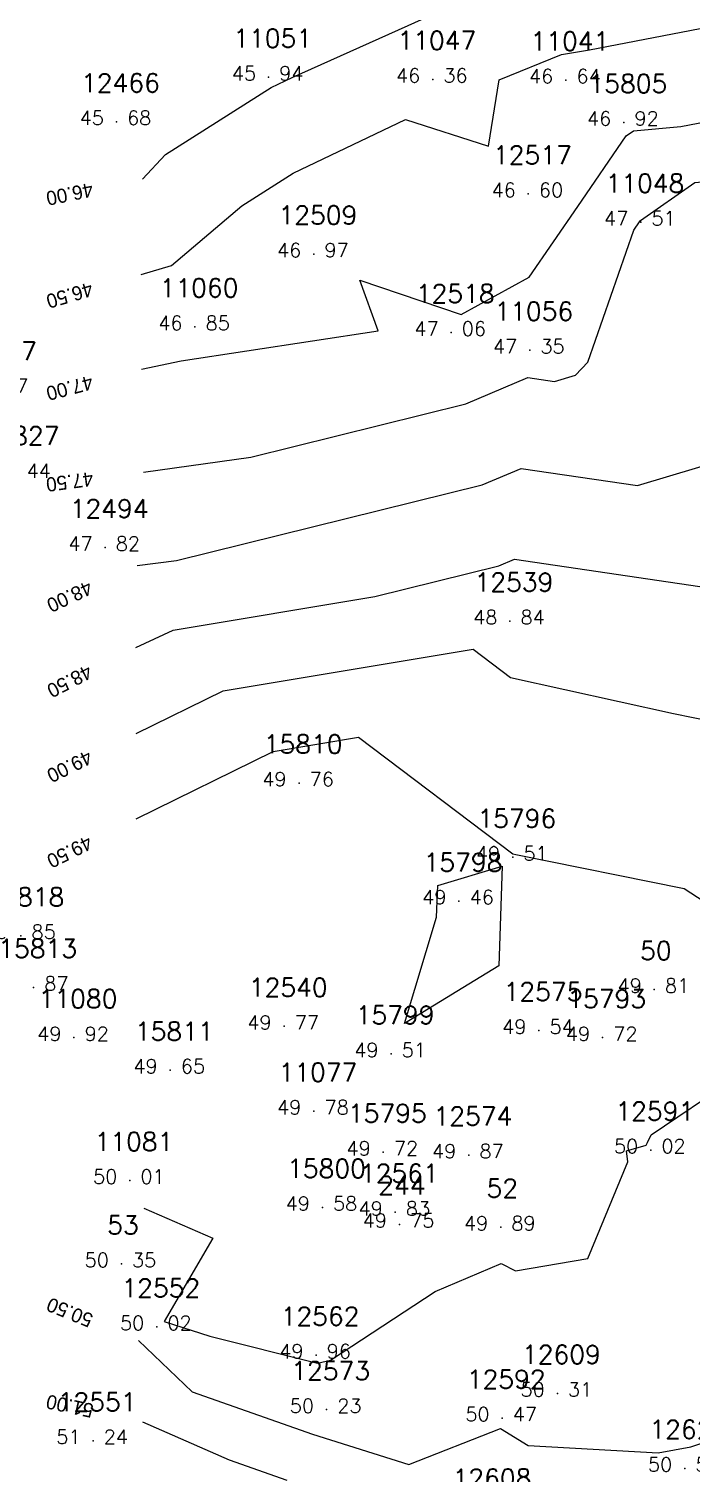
# Model space of a CAD drawing. Header units: millimetres. Extents: x 1412565 to 1412813, y 4931476 to 4931699.
# Drawn here: x 1412707.42 to 1412716.78, y 4931598.96 to 4931619.38 of the extents above; entities that cross this region are included whole.
import ezdxf
from ezdxf.enums import TextEntityAlignment as Align

# ---------------------------------------------------------------- set-up
doc = ezdxf.new("R2010")
doc.units = ezdxf.units.MM
for name, color, linetype in [('CIVIL', 50, 'Continuous'), ('CIVIL-DRAW', 80, 'Continuous'), ('CIVIL-NONAME', 130, 'Continuous'), ('CIVIL-TEXT', 240, 'Continuous'), ('CIVIL-Z', 50, 'Continuous'), ('Tcontours0', 7, 'Continuous'), ('Tcontours1', 7, 'Continuous'), ('Tcontours2', 7, 'Continuous')]:
    doc.layers.add(name, color=color, linetype=linetype)
doc.styles.add('CIVILCADMAIN', font='TXT.SHX')
doc.styles.add('MAVAT_HebTXT', font='hebtxt.shx')
doc.styles.get("Standard").update_dxf_attribs({"font": 'arial.ttf'})

# ---------------------------------------------------------------- blocks, each defined once
blk = doc.blocks.new('CIVIL-ZZ')
at = {"layer": 'CIVIL-DRAW'}
blk.add_point((0, 0), dxfattribs=at)
at = {"layer": 'CIVIL-NONAME'}
blk.add_attdef('NAME', text='', height=1.8, dxfattribs=at).set_placement((0, 2.1), align=Align.CENTER)
at = {"layer": 'CIVIL-TEXT', "flags": 8}
blk.add_attdef('TEXT', text='', height=2, dxfattribs=at).set_placement((0.2, -3.3), align=Align.CENTER)
at = {"layer": 'CIVIL-Z'}
blk.add_attdef('Z1', text='', height=1.6, dxfattribs=at).set_placement((-0.75, -0.225), align=Align.RIGHT)
blk.add_attdef('Z2', (0.75, -0.225), '', height=1.6, dxfattribs=at)

msp = doc.modelspace()

# ---------------------------------------------------------------- linework, layer by layer
at = {"layer": 'Tcontours0', "elevation": 50}
msp.add_lwpolyline([(1412709.049, 4931602.707), (1412710.021, 4931602.284), (1412709.336, 4931601.107), (1412709.98, 4931600.897), (1412711.502, 4931600.516), (1412711.686, 4931600.56), (1412713.163, 4931601.529), (1412714.094, 4931601.928), (1412714.3, 4931601.825), (1412715.319, 4931601.996), (1412715.884, 4931603.362), (1412715.867, 4931603.521), (1412716.144, 4931603.6), (1412716.165, 4931603.636), (1412716.215, 4931603.746), (1412717.362, 4931604.519)], dxfattribs=at)
at = {"layer": 'Tcontours1'}
for points, elevation in [([(1412709.029, 4931617.257), (1412709.352, 4931617.606), (1412710.847, 4931618.554), (1412711.141, 4931618.696), (1412714.517, 4931620.215), (1412714.732, 4931620.302), (1412714.768, 4931620.308), (1412714.921, 4931620.337), (1412715.088, 4931620.401), (1412715.195, 4931620.5), (1412719.206, 4931623.571), (1412721.158, 4931623.618), (1412724.687, 4931625.494), (1412725.006, 4931625.682), (1412724.984, 4931626.604), (1412726.696, 4931625.7), (1412726.35, 4931625.019), (1412727.637, 4931624.088), (1412727.774, 4931624.12), (1412728.246, 4931624.244), (1412728.98, 4931624.156)], 46), ([(1412709.015, 4931614.573), (1412709.574, 4931614.688), (1412712.356, 4931615.113), (1412712.097, 4931615.83), (1412713.532, 4931615.346), (1412714.491, 4931615.871), (1412715.179, 4931616.874), (1412715.863, 4931617.869), (1412715.968, 4931617.943), (1412716.633, 4931618.002), (1412719.137, 4931618.486), (1412722.639, 4931619.812), (1412722.826, 4931619.984), (1412723.137, 4931620.631), (1412724.418, 4931620.803), (1412724.691, 4931620.863), (1412725.067, 4931620.598), (1412725.261, 4931620.282), (1412725.829, 4931619.644), (1412730.001, 4931621.289)], 47), ([(1412708.952, 4931611.798), (1412709.509, 4931611.866), (1412713.828, 4931612.935), (1412714.378, 4931613.169), (1412716.021, 4931612.928), (1412717.299, 4931613.308), (1412718.059, 4931614.117), (1412718.221, 4931614.583), (1412718.186, 4931615.253), (1412718.632, 4931616.017), (1412720.245, 4931615.837), (1412720.877, 4931616.126), (1412722.137, 4931613.311), (1412721.745, 4931612.315), (1412721.741, 4931611.027), (1412722.449, 4931610.3), (1412722.747, 4931610.17), (1412724.179, 4931610.479), (1412726.097, 4931610.513), (1412726.831, 4931610.534), (1412732.842, 4931612.592)], 48), ([(1412708.941, 4931609.419), (1412710.167, 4931610.025), (1412713.702, 4931610.612), (1412714.23, 4931610.212), (1412716.529, 4931609.703), (1412717.363, 4931609.535), (1412719.122, 4931608.392), (1412719.947, 4931608.032), (1412720.834, 4931608.085), (1412721.972, 4931607.591), (1412722.267, 4931607.654), (1412722.996, 4931607.667), (1412726.913, 4931608.664), (1412729.352, 4931608.251), (1412734.778, 4931608.408), (1412740.075, 4931610.038), (1412741.154, 4931610.434), (1412742.391, 4931608.871), (1412742.436, 4931608.753), (1412745.206, 4931609.712), (1412745.523, 4931610.214), (1412746.568, 4931610.195), (1412747.024, 4931609.861)], 49), ([(1412709.027, 4931599.689), (1412710.251, 4931599.152), (1412711.067, 4931598.865)], 51)]:
    msp.add_lwpolyline(points, dxfattribs=dict(at, elevation=elevation))
at = {"layer": 'Tcontours2'}
for points, elevation in [([(1412709.008, 4931615.911), (1412709.438, 4931616.038), (1412710.433, 4931616.881), (1412711.158, 4931617.341), (1412712.744, 4931618.103), (1412713.918, 4931617.725), (1412714.07, 4931618.665), (1412714.949, 4931619.019), (1412715.345, 4931619.086), (1412717.029, 4931619.412), (1412718.863, 4931620.106), (1412720.046, 4931621.195), (1412721.611, 4931622.394), (1412722.372, 4931622.412), (1412724.083, 4931623.321), (1412724.694, 4931623.503), (1412726.721, 4931622.596), (1412726.783, 4931622.561), (1412726.831, 4931622.589), (1412727.387, 4931622.722), (1412729.434, 4931623.259)], 46.5), ([(1412709.041, 4931613.116), (1412710.559, 4931613.33), (1412713.595, 4931614.081), (1412714.472, 4931614.454), (1412714.851, 4931614.399), (1412715.146, 4931614.486), (1412715.321, 4931614.673), (1412715.972, 4931616.537), (1412716.053, 4931616.654), (1412716.066, 4931616.674), (1412716.831, 4931617.212), (1412720.329, 4931617.522), (1412720.863, 4931617.463), (1412723.158, 4931618.509), (1412723.498, 4931617.75), (1412723.606, 4931618.076), (1412726.324, 4931615.024), (1412728.368, 4931615.83), (1412737.931, 4931618.274)], 47.5), ([(1412708.934, 4931610.638), (1412709.46, 4931610.883), (1412712.313, 4931611.357), (1412714.061, 4931611.789), (1412714.284, 4931611.884), (1412717.192, 4931611.457), (1412718.299, 4931611.786), (1412719.214, 4931611.198), (1412720.818, 4931609.55), (1412722.359, 4931608.881), (1412723.223, 4931609.066), (1412725.353, 4931609.105), (1412726.993, 4931609.522), (1412728.014, 4931609.349), (1412730.285, 4931609.415), (1412740.676, 4931612.613), (1412742.274, 4931613.199), (1412742.409, 4931613.147), (1412742.521, 4931613.497), (1412742.828, 4931614.131), (1412744.32, 4931613.307), (1412745.115, 4931613.233), (1412747.233, 4931615.216)], 48.5), ([(1412708.941, 4931608.212), (1412710.873, 4931609.166), (1412712.082, 4931609.367), (1412714.259, 4931607.72), (1412714.304, 4931607.71), (1412716.682, 4931607.229), (1412717.355, 4931606.792), (1412719.898, 4931605.683), (1412720.715, 4931605.731), (1412721.741, 4931606.282), (1412723.329, 4931604.645), (1412723.348, 4931604.575), (1412723.492, 4931604.609), (1412723.525, 4931604.692), (1412722.397, 4931606.677), (1412726.834, 4931607.806), (1412730.69, 4931607.153)], 49.5), ([(1412712.732, 4931605.322), (1412713.181, 4931606.822), (1412713.199, 4931607.273), (1412714.108, 4931607.546), (1412714.065, 4931606.135), (1412712.732, 4931605.322)], 49.5), ([(1412708.973, 4931600.839), (1412709.73, 4931600.11), (1412711.432, 4931599.511), (1412712.792, 4931599.086), (1412714.089, 4931599.595), (1412714.476, 4931599.351), (1412716.315, 4931599.251), (1412716.776, 4931599.333), (1412718.266, 4931599.832), (1412719.746, 4931600.808), (1412720.289, 4931601.06), (1412720.33, 4931601.608), (1412720.657, 4931602.376), (1412721.532, 4931603.132), (1412721.706, 4931602.478), (1412724.729, 4931603.185), (1412725.435, 4931604.922), (1412725.012, 4931605.667), (1412726.675, 4931606.09), (1412733.367, 4931604.956)], 50.5)]:
    msp.add_lwpolyline(points, dxfattribs=dict(at, elevation=elevation))

# ---------------------------------------------------------------- block references
at = {"layer": 'CIVIL'}
ref = msp.add_blockref('CIVIL-ZZ', (1412710.81, 4931618.7, 45.94), dxfattribs=dict(at, xscale=0.2, yscale=0.2))
ref.add_attrib('Z2', '94', (1412710.96, 4931618.655), dxfattribs={"layer": 'CIVIL-Z', "height": 0.2, "style": 'CIVILCADMAIN'})
ref.add_attrib('Z1', '45', (1412710.29, 4931618.655), dxfattribs={"layer": 'CIVIL-Z', "height": 0.2, "style": 'CIVILCADMAIN'})
ref.add_attrib('NAME', '11051', (1412710.31, 4931619.12), dxfattribs={"layer": 'CIVIL-NONAME', "height": 0.26, "style": 'CIVILCADMAIN'})
ref = msp.add_blockref('CIVIL-ZZ', (1412713.13, 4931618.67, 46.36), dxfattribs=dict(at, xscale=0.2, yscale=0.2))
ref.add_attrib('Z2', '36', (1412713.28, 4931618.625), dxfattribs={"layer": 'CIVIL-Z', "height": 0.2, "style": 'CIVILCADMAIN'})
ref.add_attrib('Z1', '46', (1412712.61, 4931618.625), dxfattribs={"layer": 'CIVIL-Z', "height": 0.2, "style": 'CIVILCADMAIN'})
ref.add_attrib('NAME', '11047', (1412712.63, 4931619.09), dxfattribs={"layer": 'CIVIL-NONAME', "height": 0.26, "style": 'CIVILCADMAIN'})
ref = msp.add_blockref('CIVIL-ZZ', (1412715.01, 4931618.66, 46.64), dxfattribs=dict(at, xscale=0.2, yscale=0.2))
ref.add_attrib('Z2', '64', (1412715.16, 4931618.615), dxfattribs={"layer": 'CIVIL-Z', "height": 0.2, "style": 'CIVILCADMAIN'})
ref.add_attrib('Z1', '46', (1412714.49, 4931618.615), dxfattribs={"layer": 'CIVIL-Z', "height": 0.2, "style": 'CIVILCADMAIN'})
ref.add_attrib('NAME', '11041', (1412714.51, 4931619.08), dxfattribs={"layer": 'CIVIL-NONAME', "height": 0.26, "style": 'CIVILCADMAIN'})
ref = msp.add_blockref('CIVIL-ZZ', (1412708.66, 4931618.07, 45.68), dxfattribs=dict(at, xscale=0.2, yscale=0.2))
ref.add_attrib('Z2', '68', (1412708.81, 4931618.025), dxfattribs={"layer": 'CIVIL-Z', "height": 0.2, "style": 'CIVILCADMAIN'})
ref.add_attrib('Z1', '45', (1412708.14, 4931618.025), dxfattribs={"layer": 'CIVIL-Z', "height": 0.2, "style": 'CIVILCADMAIN'})
ref.add_attrib('NAME', '12466', (1412708.16, 4931618.49), dxfattribs={"layer": 'CIVIL-NONAME', "height": 0.26, "style": 'CIVILCADMAIN'})
ref = msp.add_blockref('CIVIL-ZZ', (1412715.83, 4931618.06, 46.92), dxfattribs=dict(at, xscale=0.2, yscale=0.2))
ref.add_attrib('Z2', '92', (1412715.98, 4931618.015), dxfattribs={"layer": 'CIVIL-Z', "height": 0.2, "style": 'CIVILCADMAIN'})
ref.add_attrib('Z1', '46', (1412715.31, 4931618.015), dxfattribs={"layer": 'CIVIL-Z', "height": 0.2, "style": 'CIVILCADMAIN'})
ref.add_attrib('NAME', '15805', (1412715.33, 4931618.48), dxfattribs={"layer": 'CIVIL-NONAME', "height": 0.26, "style": 'CIVILCADMAIN'})
ref = msp.add_blockref('CIVIL-ZZ', (1412714.48, 4931617.05, 46.6), dxfattribs=dict(at, xscale=0.2, yscale=0.2))
ref.add_attrib('Z2', '60', (1412714.63, 4931617.005), dxfattribs={"layer": 'CIVIL-Z', "height": 0.2, "style": 'CIVILCADMAIN'})
ref.add_attrib('Z1', '46', (1412713.96, 4931617.005), dxfattribs={"layer": 'CIVIL-Z', "height": 0.2, "style": 'CIVILCADMAIN'})
ref.add_attrib('NAME', '12517', (1412713.98, 4931617.47), dxfattribs={"layer": 'CIVIL-NONAME', "height": 0.26, "style": 'CIVILCADMAIN'})
ref = msp.add_blockref('CIVIL-ZZ', (1412716.07, 4931616.65, 47.51), dxfattribs=dict(at, xscale=0.2, yscale=0.2))
ref.add_attrib('Z2', '51', (1412716.22, 4931616.605), dxfattribs={"layer": 'CIVIL-Z', "height": 0.2, "style": 'CIVILCADMAIN'})
ref.add_attrib('Z1', '47', (1412715.55, 4931616.605), dxfattribs={"layer": 'CIVIL-Z', "height": 0.2, "style": 'CIVILCADMAIN'})
ref.add_attrib('NAME', '11048', (1412715.57, 4931617.07), dxfattribs={"layer": 'CIVIL-NONAME', "height": 0.26, "style": 'CIVILCADMAIN'})
ref = msp.add_blockref('CIVIL-ZZ', (1412711.45, 4931616.2, 46.97), dxfattribs=dict(at, xscale=0.2, yscale=0.2))
ref.add_attrib('Z2', '97', (1412711.6, 4931616.155), dxfattribs={"layer": 'CIVIL-Z', "height": 0.2, "style": 'CIVILCADMAIN'})
ref.add_attrib('Z1', '46', (1412710.93, 4931616.155), dxfattribs={"layer": 'CIVIL-Z', "height": 0.2, "style": 'CIVILCADMAIN'})
ref.add_attrib('NAME', '12509', (1412710.95, 4931616.62), dxfattribs={"layer": 'CIVIL-NONAME', "height": 0.26, "style": 'CIVILCADMAIN'})
ref = msp.add_blockref('CIVIL-ZZ', (1412709.77, 4931615.17, 46.85), dxfattribs=dict(at, xscale=0.2, yscale=0.2))
ref.add_attrib('Z2', '85', (1412709.92, 4931615.125), dxfattribs={"layer": 'CIVIL-Z', "height": 0.2, "style": 'CIVILCADMAIN'})
ref.add_attrib('Z1', '46', (1412709.25, 4931615.125), dxfattribs={"layer": 'CIVIL-Z', "height": 0.2, "style": 'CIVILCADMAIN'})
ref.add_attrib('NAME', '11060', (1412709.27, 4931615.59), dxfattribs={"layer": 'CIVIL-NONAME', "height": 0.26, "style": 'CIVILCADMAIN'})
ref = msp.add_blockref('CIVIL-ZZ', (1412713.39, 4931615.09, 47.06), dxfattribs=dict(at, xscale=0.2, yscale=0.2))
ref.add_attrib('Z2', '06', (1412713.54, 4931615.045), dxfattribs={"layer": 'CIVIL-Z', "height": 0.2, "style": 'CIVILCADMAIN'})
ref.add_attrib('Z1', '47', (1412712.87, 4931615.045), dxfattribs={"layer": 'CIVIL-Z', "height": 0.2, "style": 'CIVILCADMAIN'})
ref.add_attrib('NAME', '12518', (1412712.89, 4931615.51), dxfattribs={"layer": 'CIVIL-NONAME', "height": 0.26, "style": 'CIVILCADMAIN'})
ref = msp.add_blockref('CIVIL-ZZ', (1412714.5, 4931614.84, 47.35), dxfattribs=dict(at, xscale=0.2, yscale=0.2))
ref.add_attrib('Z2', '35', (1412714.65, 4931614.795), dxfattribs={"layer": 'CIVIL-Z', "height": 0.2, "style": 'CIVILCADMAIN'})
ref.add_attrib('Z1', '47', (1412713.98, 4931614.795), dxfattribs={"layer": 'CIVIL-Z', "height": 0.2, "style": 'CIVILCADMAIN'})
ref.add_attrib('NAME', '11056', (1412714, 4931615.26), dxfattribs={"layer": 'CIVIL-NONAME', "height": 0.26, "style": 'CIVILCADMAIN'})
ref = msp.add_blockref('CIVIL-ZZ', (1412706.92, 4931614.28, 46.87), dxfattribs=dict(at, xscale=0.2, yscale=0.2))
ref.add_attrib('Z2', '87', (1412707.07, 4931614.235), dxfattribs={"layer": 'CIVIL-Z', "height": 0.2, "style": 'CIVILCADMAIN'})
ref.add_attrib('Z1', '46', (1412706.4, 4931614.235), dxfattribs={"layer": 'CIVIL-Z', "height": 0.2, "style": 'CIVILCADMAIN'})
ref.add_attrib('NAME', '11067', (1412706.42, 4931614.7), dxfattribs={"layer": 'CIVIL-NONAME', "height": 0.26, "style": 'CIVILCADMAIN'})
ref = msp.add_blockref('CIVIL-ZZ', (1412707.24, 4931613.08, 47.44), dxfattribs=dict(at, xscale=0.2, yscale=0.2))
ref.add_attrib('Z2', '44', (1412707.39, 4931613.035), dxfattribs={"layer": 'CIVIL-Z', "height": 0.2, "style": 'CIVILCADMAIN'})
ref.add_attrib('Z1', '47', (1412706.72, 4931613.035), dxfattribs={"layer": 'CIVIL-Z', "height": 0.2, "style": 'CIVILCADMAIN'})
ref.add_attrib('NAME', '15827', (1412706.74, 4931613.5), dxfattribs={"layer": 'CIVIL-NONAME', "height": 0.26, "style": 'CIVILCADMAIN'})
ref = msp.add_blockref('CIVIL-ZZ', (1412708.5, 4931612.05, 47.82), dxfattribs=dict(at, xscale=0.2, yscale=0.2))
ref.add_attrib('Z2', '82', (1412708.65, 4931612.005), dxfattribs={"layer": 'CIVIL-Z', "height": 0.2, "style": 'CIVILCADMAIN'})
ref.add_attrib('Z1', '47', (1412707.98, 4931612.005), dxfattribs={"layer": 'CIVIL-Z', "height": 0.2, "style": 'CIVILCADMAIN'})
ref.add_attrib('NAME', '12494', (1412708, 4931612.47), dxfattribs={"layer": 'CIVIL-NONAME', "height": 0.26, "style": 'CIVILCADMAIN'})
ref = msp.add_blockref('CIVIL-ZZ', (1412714.22, 4931611.01, 48.84), dxfattribs=dict(at, xscale=0.2, yscale=0.2))
ref.add_attrib('Z2', '84', (1412714.37, 4931610.965), dxfattribs={"layer": 'CIVIL-Z', "height": 0.2, "style": 'CIVILCADMAIN'})
ref.add_attrib('Z1', '48', (1412713.7, 4931610.965), dxfattribs={"layer": 'CIVIL-Z', "height": 0.2, "style": 'CIVILCADMAIN'})
ref.add_attrib('NAME', '12539', (1412713.72, 4931611.43), dxfattribs={"layer": 'CIVIL-NONAME', "height": 0.26, "style": 'CIVILCADMAIN'})
ref = msp.add_blockref('CIVIL-ZZ', (1412711.24, 4931608.72, 49.76), dxfattribs=dict(at, xscale=0.2, yscale=0.2))
ref.add_attrib('Z2', '76', (1412711.39, 4931608.675), dxfattribs={"layer": 'CIVIL-Z', "height": 0.2, "style": 'CIVILCADMAIN'})
ref.add_attrib('Z1', '49', (1412710.72, 4931608.675), dxfattribs={"layer": 'CIVIL-Z', "height": 0.2, "style": 'CIVILCADMAIN'})
ref.add_attrib('NAME', '15810', (1412710.74, 4931609.14), dxfattribs={"layer": 'CIVIL-NONAME', "height": 0.26, "style": 'CIVILCADMAIN'})
ref = msp.add_blockref('CIVIL-ZZ', (1412714.26, 4931607.67, 49.51), dxfattribs=dict(at, xscale=0.2, yscale=0.2))
ref.add_attrib('Z2', '51', (1412714.41, 4931607.625), dxfattribs={"layer": 'CIVIL-Z', "height": 0.2, "style": 'CIVILCADMAIN'})
ref.add_attrib('Z1', '49', (1412713.74, 4931607.625), dxfattribs={"layer": 'CIVIL-Z', "height": 0.2, "style": 'CIVILCADMAIN'})
ref.add_attrib('NAME', '15796', (1412713.76, 4931608.09), dxfattribs={"layer": 'CIVIL-NONAME', "height": 0.26, "style": 'CIVILCADMAIN'})
ref = msp.add_blockref('CIVIL-ZZ', (1412713.5, 4931607.05, 49.46), dxfattribs=dict(at, xscale=0.2, yscale=0.2))
ref.add_attrib('Z2', '46', (1412713.65, 4931607.005), dxfattribs={"layer": 'CIVIL-Z', "height": 0.2, "style": 'CIVILCADMAIN'})
ref.add_attrib('Z1', '49', (1412712.98, 4931607.005), dxfattribs={"layer": 'CIVIL-Z', "height": 0.2, "style": 'CIVILCADMAIN'})
ref.add_attrib('NAME', '15798', (1412713, 4931607.47), dxfattribs={"layer": 'CIVIL-NONAME', "height": 0.26, "style": 'CIVILCADMAIN'})
ref = msp.add_blockref('CIVIL-ZZ', (1412707.31, 4931606.56, 49.85), dxfattribs=dict(at, xscale=0.2, yscale=0.2))
ref.add_attrib('Z2', '85', (1412707.46, 4931606.515), dxfattribs={"layer": 'CIVIL-Z', "height": 0.2, "style": 'CIVILCADMAIN'})
ref.add_attrib('Z1', '49', (1412706.79, 4931606.515), dxfattribs={"layer": 'CIVIL-Z', "height": 0.2, "style": 'CIVILCADMAIN'})
ref.add_attrib('NAME', '15818', (1412706.81, 4931606.98), dxfattribs={"layer": 'CIVIL-NONAME', "height": 0.26, "style": 'CIVILCADMAIN'})
ref = msp.add_blockref('CIVIL-ZZ', (1412707.49, 4931605.83, 49.87), dxfattribs=dict(at, xscale=0.2, yscale=0.2))
ref.add_attrib('Z2', '87', (1412707.64, 4931605.785), dxfattribs={"layer": 'CIVIL-Z', "height": 0.2, "style": 'CIVILCADMAIN'})
ref.add_attrib('Z1', '49', (1412706.97, 4931605.785), dxfattribs={"layer": 'CIVIL-Z', "height": 0.2, "style": 'CIVILCADMAIN'})
ref.add_attrib('NAME', '15813', (1412706.99, 4931606.25), dxfattribs={"layer": 'CIVIL-NONAME', "height": 0.26, "style": 'CIVILCADMAIN'})
ref = msp.add_blockref('CIVIL-ZZ', (1412716.26, 4931605.8, 49.81), dxfattribs=dict(at, xscale=0.2, yscale=0.2))
ref.add_attrib('Z2', '81', (1412716.41, 4931605.755), dxfattribs={"layer": 'CIVIL-Z', "height": 0.2, "style": 'CIVILCADMAIN'})
ref.add_attrib('Z1', '49', (1412715.74, 4931605.755), dxfattribs={"layer": 'CIVIL-Z', "height": 0.2, "style": 'CIVILCADMAIN'})
ref.add_attrib('NAME', '50', (1412716.06, 4931606.22), dxfattribs={"layer": 'CIVIL-NONAME', "height": 0.26, "style": 'CIVILCADMAIN'})
ref = msp.add_blockref('CIVIL-ZZ', (1412711.03, 4931605.28, 49.77), dxfattribs=dict(at, xscale=0.2, yscale=0.2))
ref.add_attrib('Z2', '77', (1412711.18, 4931605.235), dxfattribs={"layer": 'CIVIL-Z', "height": 0.2, "style": 'CIVILCADMAIN'})
ref.add_attrib('Z1', '49', (1412710.51, 4931605.235), dxfattribs={"layer": 'CIVIL-Z', "height": 0.2, "style": 'CIVILCADMAIN'})
ref.add_attrib('NAME', '12540', (1412710.53, 4931605.7), dxfattribs={"layer": 'CIVIL-NONAME', "height": 0.26, "style": 'CIVILCADMAIN'})
ref = msp.add_blockref('CIVIL-ZZ', (1412714.63, 4931605.22, 49.54), dxfattribs=dict(at, xscale=0.2, yscale=0.2))
ref.add_attrib('Z2', '54', (1412714.78, 4931605.175), dxfattribs={"layer": 'CIVIL-Z', "height": 0.2, "style": 'CIVILCADMAIN'})
ref.add_attrib('Z1', '49', (1412714.11, 4931605.175), dxfattribs={"layer": 'CIVIL-Z', "height": 0.2, "style": 'CIVILCADMAIN'})
ref.add_attrib('NAME', '12575', (1412714.13, 4931605.64), dxfattribs={"layer": 'CIVIL-NONAME', "height": 0.26, "style": 'CIVILCADMAIN'})
ref = msp.add_blockref('CIVIL-ZZ', (1412708.06, 4931605.12, 49.92), dxfattribs=dict(at, xscale=0.2, yscale=0.2))
ref.add_attrib('Z2', '92', (1412708.21, 4931605.075), dxfattribs={"layer": 'CIVIL-Z', "height": 0.2, "style": 'CIVILCADMAIN'})
ref.add_attrib('Z1', '49', (1412707.54, 4931605.075), dxfattribs={"layer": 'CIVIL-Z', "height": 0.2, "style": 'CIVILCADMAIN'})
ref.add_attrib('NAME', '11080', (1412707.56, 4931605.54), dxfattribs={"layer": 'CIVIL-NONAME', "height": 0.26, "style": 'CIVILCADMAIN'})
ref = msp.add_blockref('CIVIL-ZZ', (1412715.53, 4931605.12, 49.72), dxfattribs=dict(at, xscale=0.2, yscale=0.2))
ref.add_attrib('Z2', '72', (1412715.68, 4931605.075), dxfattribs={"layer": 'CIVIL-Z', "height": 0.2, "style": 'CIVILCADMAIN'})
ref.add_attrib('Z1', '49', (1412715.01, 4931605.075), dxfattribs={"layer": 'CIVIL-Z', "height": 0.2, "style": 'CIVILCADMAIN'})
ref.add_attrib('NAME', '15793', (1412715.03, 4931605.54), dxfattribs={"layer": 'CIVIL-NONAME', "height": 0.26, "style": 'CIVILCADMAIN'})
ref = msp.add_blockref('CIVIL-ZZ', (1412712.54, 4931604.89, 49.51), dxfattribs=dict(at, xscale=0.2, yscale=0.2))
ref.add_attrib('Z2', '51', (1412712.69, 4931604.845), dxfattribs={"layer": 'CIVIL-Z', "height": 0.2, "style": 'CIVILCADMAIN'})
ref.add_attrib('Z1', '49', (1412712.02, 4931604.845), dxfattribs={"layer": 'CIVIL-Z', "height": 0.2, "style": 'CIVILCADMAIN'})
ref.add_attrib('NAME', '15799', (1412712.04, 4931605.31), dxfattribs={"layer": 'CIVIL-NONAME', "height": 0.26, "style": 'CIVILCADMAIN'})
ref = msp.add_blockref('CIVIL-ZZ', (1412709.42, 4931604.66, 49.65), dxfattribs=dict(at, xscale=0.2, yscale=0.2))
ref.add_attrib('Z2', '65', (1412709.57, 4931604.615), dxfattribs={"layer": 'CIVIL-Z', "height": 0.2, "style": 'CIVILCADMAIN'})
ref.add_attrib('Z1', '49', (1412708.9, 4931604.615), dxfattribs={"layer": 'CIVIL-Z', "height": 0.2, "style": 'CIVILCADMAIN'})
ref.add_attrib('NAME', '15811', (1412708.92, 4931605.08), dxfattribs={"layer": 'CIVIL-NONAME', "height": 0.26, "style": 'CIVILCADMAIN'})
ref = msp.add_blockref('CIVIL-ZZ', (1412711.45, 4931604.08, 49.78), dxfattribs=dict(at, xscale=0.2, yscale=0.2))
ref.add_attrib('Z2', '78', (1412711.6, 4931604.035), dxfattribs={"layer": 'CIVIL-Z', "height": 0.2, "style": 'CIVILCADMAIN'})
ref.add_attrib('Z1', '49', (1412710.93, 4931604.035), dxfattribs={"layer": 'CIVIL-Z', "height": 0.2, "style": 'CIVILCADMAIN'})
ref.add_attrib('NAME', '11077', (1412710.95, 4931604.5), dxfattribs={"layer": 'CIVIL-NONAME', "height": 0.26, "style": 'CIVILCADMAIN'})
ref = msp.add_blockref('CIVIL-ZZ', (1412712.43, 4931603.5, 49.72), dxfattribs=dict(at, xscale=0.2, yscale=0.2))
ref.add_attrib('Z2', '72', (1412712.58, 4931603.455), dxfattribs={"layer": 'CIVIL-Z', "height": 0.2, "style": 'CIVILCADMAIN'})
ref.add_attrib('Z1', '49', (1412711.91, 4931603.455), dxfattribs={"layer": 'CIVIL-Z', "height": 0.2, "style": 'CIVILCADMAIN'})
ref.add_attrib('NAME', '15795', (1412711.93, 4931603.92), dxfattribs={"layer": 'CIVIL-NONAME', "height": 0.26, "style": 'CIVILCADMAIN'})
ref = msp.add_blockref('CIVIL-ZZ', (1412716.21, 4931603.53, 50.02), dxfattribs=dict(at, xscale=0.2, yscale=0.2))
ref.add_attrib('Z2', '02', (1412716.36, 4931603.485), dxfattribs={"layer": 'CIVIL-Z', "height": 0.2, "style": 'CIVILCADMAIN'})
ref.add_attrib('Z1', '50', (1412715.69, 4931603.485), dxfattribs={"layer": 'CIVIL-Z', "height": 0.2, "style": 'CIVILCADMAIN'})
ref.add_attrib('NAME', '12591', (1412715.71, 4931603.95), dxfattribs={"layer": 'CIVIL-NONAME', "height": 0.26, "style": 'CIVILCADMAIN'})
ref = msp.add_blockref('CIVIL-ZZ', (1412713.64, 4931603.46, 49.87), dxfattribs=dict(at, xscale=0.2, yscale=0.2))
ref.add_attrib('Z2', '87', (1412713.79, 4931603.415), dxfattribs={"layer": 'CIVIL-Z', "height": 0.2, "style": 'CIVILCADMAIN'})
ref.add_attrib('Z1', '49', (1412713.12, 4931603.415), dxfattribs={"layer": 'CIVIL-Z', "height": 0.2, "style": 'CIVILCADMAIN'})
ref.add_attrib('NAME', '12574', (1412713.14, 4931603.88), dxfattribs={"layer": 'CIVIL-NONAME', "height": 0.26, "style": 'CIVILCADMAIN'})
ref = msp.add_blockref('CIVIL-ZZ', (1412708.85, 4931603.1, 50.01), dxfattribs=dict(at, xscale=0.2, yscale=0.2))
ref.add_attrib('Z2', '01', (1412709, 4931603.055), dxfattribs={"layer": 'CIVIL-Z', "height": 0.2, "style": 'CIVILCADMAIN'})
ref.add_attrib('Z1', '50', (1412708.33, 4931603.055), dxfattribs={"layer": 'CIVIL-Z', "height": 0.2, "style": 'CIVILCADMAIN'})
ref.add_attrib('NAME', '11081', (1412708.35, 4931603.52), dxfattribs={"layer": 'CIVIL-NONAME', "height": 0.26, "style": 'CIVILCADMAIN'})
ref = msp.add_blockref('CIVIL-ZZ', (1412711.57, 4931602.72, 49.58), dxfattribs=dict(at, xscale=0.2, yscale=0.2))
ref.add_attrib('Z2', '58', (1412711.72, 4931602.675), dxfattribs={"layer": 'CIVIL-Z', "height": 0.2, "style": 'CIVILCADMAIN'})
ref.add_attrib('Z1', '49', (1412711.05, 4931602.675), dxfattribs={"layer": 'CIVIL-Z', "height": 0.2, "style": 'CIVILCADMAIN'})
ref.add_attrib('NAME', '15800', (1412711.07, 4931603.14), dxfattribs={"layer": 'CIVIL-NONAME', "height": 0.26, "style": 'CIVILCADMAIN'})
ref = msp.add_blockref('CIVIL-ZZ', (1412712.6, 4931602.65, 49.83), dxfattribs=dict(at, xscale=0.2, yscale=0.2))
ref.add_attrib('Z2', '83', (1412712.75, 4931602.605), dxfattribs={"layer": 'CIVIL-Z', "height": 0.2, "style": 'CIVILCADMAIN'})
ref.add_attrib('Z1', '49', (1412712.08, 4931602.605), dxfattribs={"layer": 'CIVIL-Z', "height": 0.2, "style": 'CIVILCADMAIN'})
ref.add_attrib('NAME', '12561', (1412712.1, 4931603.07), dxfattribs={"layer": 'CIVIL-NONAME', "height": 0.26, "style": 'CIVILCADMAIN'})
ref = msp.add_blockref('CIVIL-ZZ', (1412712.66, 4931602.48, 49.75), dxfattribs=dict(at, xscale=0.2, yscale=0.2))
ref.add_attrib('Z2', '75', (1412712.81, 4931602.435), dxfattribs={"layer": 'CIVIL-Z', "height": 0.2, "style": 'CIVILCADMAIN'})
ref.add_attrib('Z1', '49', (1412712.14, 4931602.435), dxfattribs={"layer": 'CIVIL-Z', "height": 0.2, "style": 'CIVILCADMAIN'})
ref.add_attrib('NAME', '244', (1412712.36, 4931602.9), dxfattribs={"layer": 'CIVIL-NONAME', "height": 0.26, "style": 'CIVILCADMAIN'})
ref = msp.add_blockref('CIVIL-ZZ', (1412714.09, 4931602.44, 49.89), dxfattribs=dict(at, xscale=0.2, yscale=0.2))
ref.add_attrib('Z2', '89', (1412714.24, 4931602.395), dxfattribs={"layer": 'CIVIL-Z', "height": 0.2, "style": 'CIVILCADMAIN'})
ref.add_attrib('Z1', '49', (1412713.57, 4931602.395), dxfattribs={"layer": 'CIVIL-Z', "height": 0.2, "style": 'CIVILCADMAIN'})
ref.add_attrib('NAME', '52', (1412713.89, 4931602.86), dxfattribs={"layer": 'CIVIL-NONAME', "height": 0.26, "style": 'CIVILCADMAIN'})
ref = msp.add_blockref('CIVIL-ZZ', (1412708.73, 4931601.92, 50.35), dxfattribs=dict(at, xscale=0.2, yscale=0.2))
ref.add_attrib('Z2', '35', (1412708.88, 4931601.875), dxfattribs={"layer": 'CIVIL-Z', "height": 0.2, "style": 'CIVILCADMAIN'})
ref.add_attrib('Z1', '50', (1412708.21, 4931601.875), dxfattribs={"layer": 'CIVIL-Z', "height": 0.2, "style": 'CIVILCADMAIN'})
ref.add_attrib('NAME', '53', (1412708.53, 4931602.34), dxfattribs={"layer": 'CIVIL-NONAME', "height": 0.26, "style": 'CIVILCADMAIN'})
ref = msp.add_blockref('CIVIL-ZZ', (1412709.23, 4931601.03, 50.02), dxfattribs=dict(at, xscale=0.2, yscale=0.2))
ref.add_attrib('Z2', '02', (1412709.38, 4931600.985), dxfattribs={"layer": 'CIVIL-Z', "height": 0.2, "style": 'CIVILCADMAIN'})
ref.add_attrib('Z1', '50', (1412708.71, 4931600.985), dxfattribs={"layer": 'CIVIL-Z', "height": 0.2, "style": 'CIVILCADMAIN'})
ref.add_attrib('NAME', '12552', (1412708.73, 4931601.45), dxfattribs={"layer": 'CIVIL-NONAME', "height": 0.26, "style": 'CIVILCADMAIN'})
ref = msp.add_blockref('CIVIL-ZZ', (1412711.48, 4931600.63, 49.96), dxfattribs=dict(at, xscale=0.2, yscale=0.2))
ref.add_attrib('Z2', '96', (1412711.63, 4931600.585), dxfattribs={"layer": 'CIVIL-Z', "height": 0.2, "style": 'CIVILCADMAIN'})
ref.add_attrib('Z1', '49', (1412710.96, 4931600.585), dxfattribs={"layer": 'CIVIL-Z', "height": 0.2, "style": 'CIVILCADMAIN'})
ref.add_attrib('NAME', '12562', (1412710.98, 4931601.05), dxfattribs={"layer": 'CIVIL-NONAME', "height": 0.26, "style": 'CIVILCADMAIN'})
ref = msp.add_blockref('CIVIL-ZZ', (1412714.89, 4931600.09, 50.31), dxfattribs=dict(at, xscale=0.2, yscale=0.2))
ref.add_attrib('Z2', '31', (1412715.04, 4931600.045), dxfattribs={"layer": 'CIVIL-Z', "height": 0.2, "style": 'CIVILCADMAIN'})
ref.add_attrib('Z1', '50', (1412714.37, 4931600.045), dxfattribs={"layer": 'CIVIL-Z', "height": 0.2, "style": 'CIVILCADMAIN'})
ref.add_attrib('NAME', '12609', (1412714.39, 4931600.51), dxfattribs={"layer": 'CIVIL-NONAME', "height": 0.26, "style": 'CIVILCADMAIN'})
ref = msp.add_blockref('CIVIL-ZZ', (1412711.63, 4931599.86, 50.23), dxfattribs=dict(at, xscale=0.2, yscale=0.2))
ref.add_attrib('Z2', '23', (1412711.78, 4931599.815), dxfattribs={"layer": 'CIVIL-Z', "height": 0.2, "style": 'CIVILCADMAIN'})
ref.add_attrib('Z1', '50', (1412711.11, 4931599.815), dxfattribs={"layer": 'CIVIL-Z', "height": 0.2, "style": 'CIVILCADMAIN'})
ref.add_attrib('NAME', '12573', (1412711.13, 4931600.28), dxfattribs={"layer": 'CIVIL-NONAME', "height": 0.26, "style": 'CIVILCADMAIN'})
ref = msp.add_blockref('CIVIL-ZZ', (1412714.11, 4931599.74, 50.47), dxfattribs=dict(at, xscale=0.2, yscale=0.2))
ref.add_attrib('Z2', '47', (1412714.26, 4931599.695), dxfattribs={"layer": 'CIVIL-Z', "height": 0.2, "style": 'CIVILCADMAIN'})
ref.add_attrib('Z1', '50', (1412713.59, 4931599.695), dxfattribs={"layer": 'CIVIL-Z', "height": 0.2, "style": 'CIVILCADMAIN'})
ref.add_attrib('NAME', '12592', (1412713.61, 4931600.16), dxfattribs={"layer": 'CIVIL-NONAME', "height": 0.26, "style": 'CIVILCADMAIN'})
ref = msp.add_blockref('CIVIL-ZZ', (1412708.33, 4931599.42, 51.24), dxfattribs=dict(at, xscale=0.2, yscale=0.2))
ref.add_attrib('Z2', '24', (1412708.48, 4931599.375), dxfattribs={"layer": 'CIVIL-Z', "height": 0.2, "style": 'CIVILCADMAIN'})
ref.add_attrib('Z1', '51', (1412707.81, 4931599.375), dxfattribs={"layer": 'CIVIL-Z', "height": 0.2, "style": 'CIVILCADMAIN'})
ref.add_attrib('NAME', '12551', (1412707.83, 4931599.84), dxfattribs={"layer": 'CIVIL-NONAME', "height": 0.26, "style": 'CIVILCADMAIN'})
ref = msp.add_blockref('CIVIL-ZZ', (1412716.69, 4931599.03, 50.55), dxfattribs=dict(at, xscale=0.2, yscale=0.2))
ref.add_attrib('Z2', '55', (1412716.84, 4931598.985), dxfattribs={"layer": 'CIVIL-Z', "height": 0.2, "style": 'CIVILCADMAIN'})
ref.add_attrib('Z1', '50', (1412716.17, 4931598.985), dxfattribs={"layer": 'CIVIL-Z', "height": 0.2, "style": 'CIVILCADMAIN'})
ref.add_attrib('NAME', '12623', (1412716.19, 4931599.45), dxfattribs={"layer": 'CIVIL-NONAME', "height": 0.26, "style": 'CIVILCADMAIN'})
ref = msp.add_blockref('CIVIL-ZZ', (1412713.91, 4931598.34, 50.76), dxfattribs=dict(at, xscale=0.2, yscale=0.2))
ref.add_attrib('Z2', '76', (1412714.06, 4931598.295), dxfattribs={"layer": 'CIVIL-Z', "height": 0.2, "style": 'CIVILCADMAIN'})
ref.add_attrib('Z1', '50', (1412713.39, 4931598.295), dxfattribs={"layer": 'CIVIL-Z', "height": 0.2, "style": 'CIVILCADMAIN'})
ref.add_attrib('NAME', '12608', (1412713.41, 4931598.76), dxfattribs={"layer": 'CIVIL-NONAME', "height": 0.26, "style": 'CIVILCADMAIN'})

# ---------------------------------------------------------------- texts
at = {"layer": 'Tcontours1', "style": 'MAVAT_HebTXT'}
for s, rotation, p in [('46.00', 191.5422, (1412708, 4931617.047, 46)), ('47.00', 194.7871, (1412708, 4931614.305, 47)), ('48.00', 204.9054, (1412708, 4931611.356, 48)), ('49.00', 206.3041, (1412708, 4931608.954, 49)), ('51.00', 167.9208, (1412708, 4931599.909, 51))]:
    msp.add_text(s, height=0.2, rotation=rotation, dxfattribs=at).set_placement(p, align=Align.MIDDLE_CENTER)
at = {"layer": 'Tcontours2', "style": 'MAVAT_HebTXT'}
for s, rotation, p in [('46.50', 196.3272, (1412708, 4931615.616, 46.5)), ('47.50', 187.534, (1412708, 4931612.979, 47.5)), ('48.50', 207.236, (1412708, 4931610.158, 48.5)), ('49.50', 206.3041, (1412708, 4931607.746, 49.5)), ('50.50', 157.8992, (1412708, 4931601.234, 50.5))]:
    msp.add_text(s, height=0.2, rotation=rotation, dxfattribs=at).set_placement(p, align=Align.MIDDLE_CENTER)

doc.saveas('drawing.dxf')
